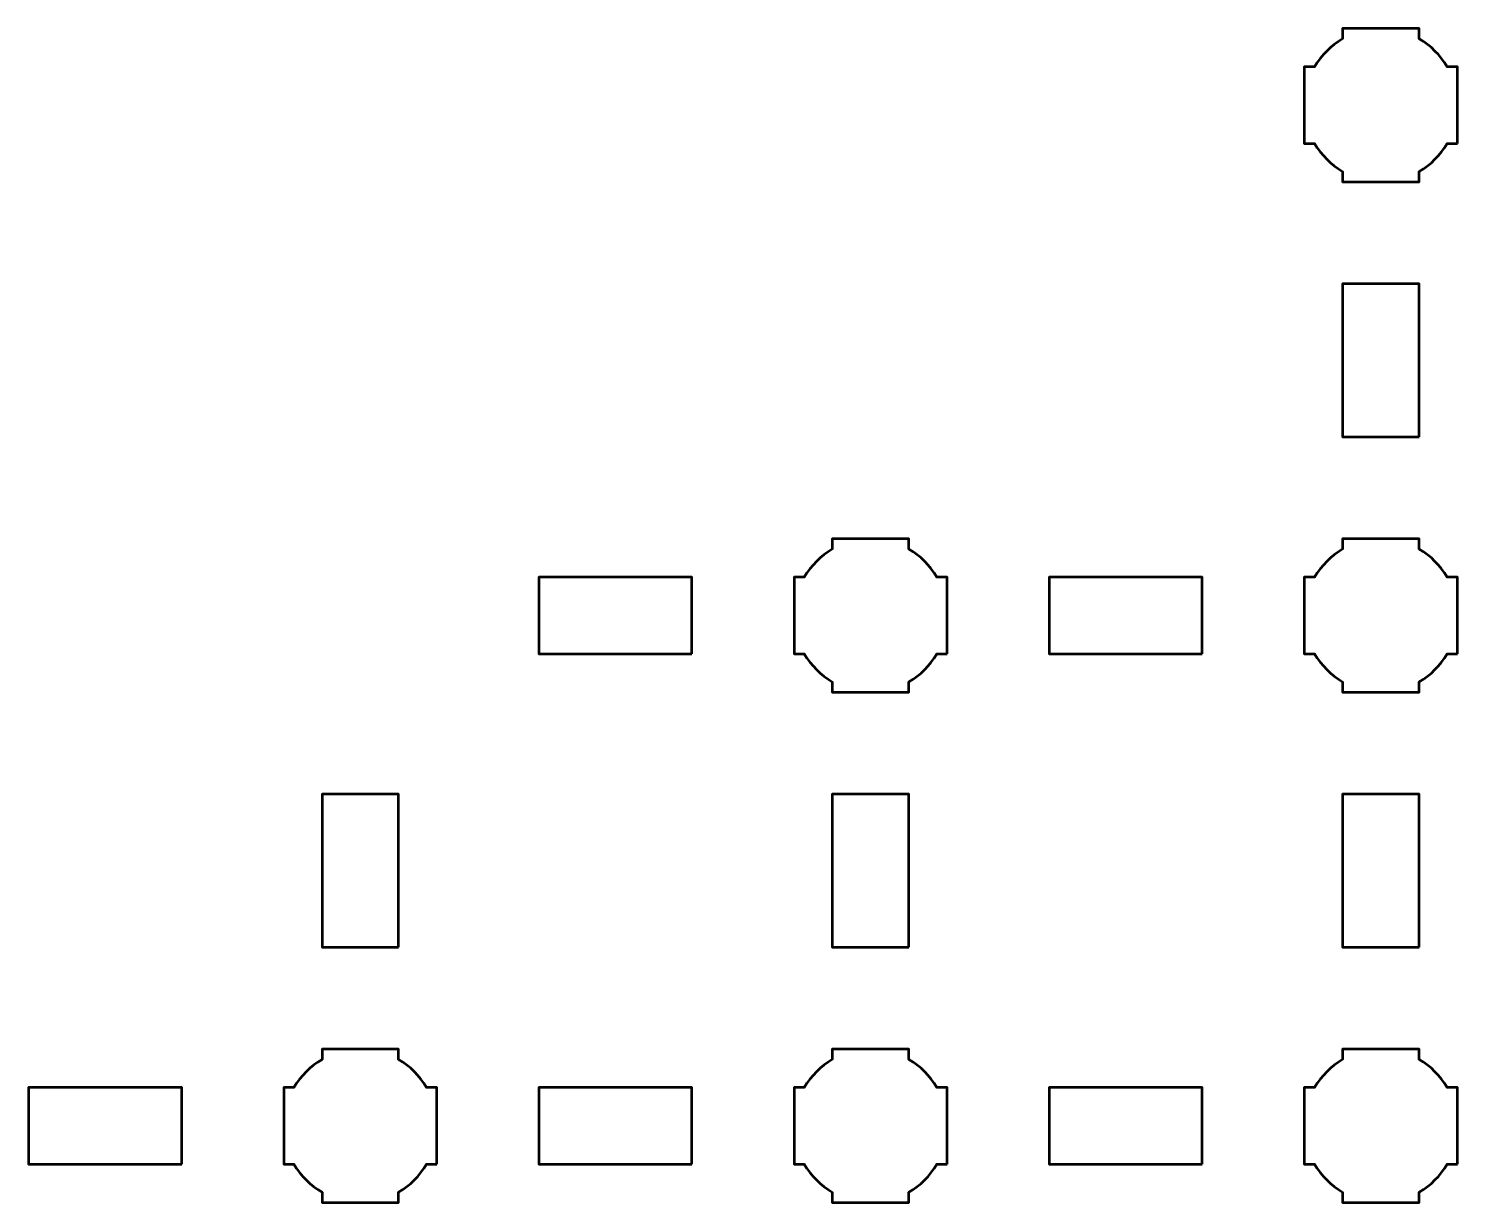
# Model space of a CAD drawing. Header units: centimetres. Extents: x -26.3 to 5.3, y -30.6 to 0.9.
# Drawn here: x -21.8 to -16.2, y -7.15 to -2.55 of the extents above; entities that cross this region are included whole.
import ezdxf

# ---------------------------------------------------------------- set-up
doc = ezdxf.new("R2010")
doc.units = ezdxf.units.CM
doc.header["$MEASUREMENT"] = 0
doc.layers.add('Layer 1', color=7, linetype='Continuous')

msp = doc.modelspace()

# ---------------------------------------------------------------- linework, layer by layer
at = {"layer": 'Layer 1', "lineweight": 53}
for points, knots in [([(-16.20002, -3), (-16.20002, -3), (-16.24017, -3), (-16.24017, -3), (-16.24017, -3), (-16.26652, -3.04553), (-16.30449, -3.0835), (-16.35002, -3.10985), (-16.35002, -3.10985), (-16.35002, -3.10985), (-16.35002, -3.15), (-16.35002, -3.15), (-16.35002, -3.15), (-16.35002, -3.15), (-16.50002, -3.15), (-16.50002, -3.15), (-16.50002, -3.15), (-16.50002, -3.15), (-16.65002, -3.15), (-16.65002, -3.15), (-16.65002, -3.15), (-16.65002, -3.15), (-16.65002, -3.10985), (-16.65002, -3.10985), (-16.65002, -3.10985), (-16.69555, -3.0835), (-16.73352, -3.04553), (-16.75987, -3), (-16.75987, -3), (-16.75987, -3), (-16.80002, -3), (-16.80002, -3), (-16.80002, -3), (-16.80002, -3), (-16.80002, -2.85), (-16.80002, -2.85), (-16.80002, -2.85), (-16.80002, -2.85), (-16.80002, -2.7), (-16.80002, -2.7), (-16.80002, -2.7), (-16.80002, -2.7), (-16.75987, -2.7), (-16.75987, -2.7), (-16.75987, -2.7), (-16.73352, -2.65447), (-16.69555, -2.6165), (-16.65002, -2.59015), (-16.65002, -2.59015), (-16.65002, -2.59015), (-16.65002, -2.55), (-16.65002, -2.55), (-16.65002, -2.55), (-16.65002, -2.55), (-16.50002, -2.55), (-16.50002, -2.55), (-16.50002, -2.55), (-16.50002, -2.55), (-16.35002, -2.55), (-16.35002, -2.55), (-16.35002, -2.55), (-16.35002, -2.55), (-16.35002, -2.59015), (-16.35002, -2.59015), (-16.35002, -2.59015), (-16.30449, -2.6165), (-16.26652, -2.65447), (-16.24017, -2.7), (-16.24017, -2.7), (-16.24017, -2.7), (-16.20002, -2.7), (-16.20002, -2.7), (-16.20002, -2.7), (-16.20002, -2.7), (-16.20002, -2.85), (-16.20002, -2.85), (-16.20002, -2.85), (-16.20002, -2.85), (-16.20002, -3), (-16.20002, -3)], [0, 0, 0, 0, 0.05, 0.05, 0.05, 0.05, 0.1, 0.1, 0.1, 0.1, 0.15, 0.15, 0.15, 0.15, 0.2, 0.2, 0.2, 0.2, 0.25, 0.25, 0.25, 0.25, 0.3, 0.3, 0.3, 0.3, 0.35, 0.35, 0.35, 0.35, 0.4, 0.4, 0.4, 0.4, 0.45, 0.45, 0.45, 0.45, 0.4999999999999999, 0.4999999999999999, 0.4999999999999999, 0.4999999999999999, 0.5499999999999999, 0.5499999999999999, 0.5499999999999999, 0.5499999999999999, 0.6, 0.6, 0.6, 0.6, 0.65, 0.65, 0.65, 0.65, 0.7000000000000001, 0.7000000000000001, 0.7000000000000001, 0.7000000000000001, 0.7500000000000001, 0.7500000000000001, 0.7500000000000001, 0.7500000000000001, 0.8000000000000002, 0.8000000000000002, 0.8000000000000002, 0.8000000000000002, 0.8500000000000002, 0.8500000000000002, 0.8500000000000002, 0.8500000000000002, 0.9000000000000002, 0.9000000000000002, 0.9000000000000002, 0.9000000000000002, 0.9500000000000003, 0.9500000000000003, 0.9500000000000003, 0.9500000000000003, 1, 1, 1, 1]), ([(-16.35002, -4.15), (-16.35002, -4.15), (-16.65002, -4.15), (-16.65002, -4.15), (-16.65002, -4.15), (-16.65002, -4.15), (-16.65002, -3.55), (-16.65002, -3.55), (-16.65002, -3.55), (-16.65002, -3.55), (-16.35002, -3.55), (-16.35002, -3.55), (-16.35002, -3.55), (-16.35002, -3.55), (-16.35002, -4.15), (-16.35002, -4.15)], [0, 0, 0, 0, 0.25, 0.25, 0.25, 0.25, 0.5, 0.5, 0.5, 0.5, 0.75, 0.75, 0.75, 0.75, 1, 1, 1, 1]), ([(-18.20002, -5), (-18.20002, -5), (-18.24017, -5), (-18.24017, -5), (-18.24017, -5), (-18.26652, -5.04553), (-18.30449, -5.0835), (-18.35002, -5.10985), (-18.35002, -5.10985), (-18.35002, -5.10985), (-18.35002, -5.15), (-18.35002, -5.15), (-18.35002, -5.15), (-18.35002, -5.15), (-18.50002, -5.15), (-18.50002, -5.15), (-18.50002, -5.15), (-18.50002, -5.15), (-18.65002, -5.15), (-18.65002, -5.15), (-18.65002, -5.15), (-18.65002, -5.15), (-18.65002, -5.10985), (-18.65002, -5.10985), (-18.65002, -5.10985), (-18.69555, -5.0835), (-18.73352, -5.04553), (-18.75987, -5), (-18.75987, -5), (-18.75987, -5), (-18.80002, -5), (-18.80002, -5), (-18.80002, -5), (-18.80002, -5), (-18.80002, -4.85), (-18.80002, -4.85), (-18.80002, -4.85), (-18.80002, -4.85), (-18.80002, -4.7), (-18.80002, -4.7), (-18.80002, -4.7), (-18.80002, -4.7), (-18.75987, -4.7), (-18.75987, -4.7), (-18.75987, -4.7), (-18.73352, -4.65447), (-18.69555, -4.6165), (-18.65002, -4.59015), (-18.65002, -4.59015), (-18.65002, -4.59015), (-18.65002, -4.55), (-18.65002, -4.55), (-18.65002, -4.55), (-18.65002, -4.55), (-18.50002, -4.55), (-18.50002, -4.55), (-18.50002, -4.55), (-18.50002, -4.55), (-18.35002, -4.55), (-18.35002, -4.55), (-18.35002, -4.55), (-18.35002, -4.55), (-18.35002, -4.59015), (-18.35002, -4.59015), (-18.35002, -4.59015), (-18.30449, -4.6165), (-18.26652, -4.65447), (-18.24017, -4.7), (-18.24017, -4.7), (-18.24017, -4.7), (-18.20002, -4.7), (-18.20002, -4.7), (-18.20002, -4.7), (-18.20002, -4.7), (-18.20002, -4.85), (-18.20002, -4.85), (-18.20002, -4.85), (-18.20002, -4.85), (-18.20002, -5), (-18.20002, -5)], [0, 0, 0, 0, 0.05, 0.05, 0.05, 0.05, 0.1, 0.1, 0.1, 0.1, 0.15, 0.15, 0.15, 0.15, 0.2, 0.2, 0.2, 0.2, 0.25, 0.25, 0.25, 0.25, 0.3, 0.3, 0.3, 0.3, 0.35, 0.35, 0.35, 0.35, 0.4, 0.4, 0.4, 0.4, 0.45, 0.45, 0.45, 0.45, 0.4999999999999999, 0.4999999999999999, 0.4999999999999999, 0.4999999999999999, 0.5499999999999999, 0.5499999999999999, 0.5499999999999999, 0.5499999999999999, 0.6, 0.6, 0.6, 0.6, 0.65, 0.65, 0.65, 0.65, 0.7000000000000001, 0.7000000000000001, 0.7000000000000001, 0.7000000000000001, 0.7500000000000001, 0.7500000000000001, 0.7500000000000001, 0.7500000000000001, 0.8000000000000002, 0.8000000000000002, 0.8000000000000002, 0.8000000000000002, 0.8500000000000002, 0.8500000000000002, 0.8500000000000002, 0.8500000000000002, 0.9000000000000002, 0.9000000000000002, 0.9000000000000002, 0.9000000000000002, 0.9500000000000003, 0.9500000000000003, 0.9500000000000003, 0.9500000000000003, 1, 1, 1, 1]), ([(-16.20002, -5), (-16.20002, -5), (-16.24017, -5), (-16.24017, -5), (-16.24017, -5), (-16.26652, -5.04553), (-16.30449, -5.0835), (-16.35002, -5.10985), (-16.35002, -5.10985), (-16.35002, -5.10985), (-16.35002, -5.15), (-16.35002, -5.15), (-16.35002, -5.15), (-16.35002, -5.15), (-16.50002, -5.15), (-16.50002, -5.15), (-16.50002, -5.15), (-16.50002, -5.15), (-16.65002, -5.15), (-16.65002, -5.15), (-16.65002, -5.15), (-16.65002, -5.15), (-16.65002, -5.10985), (-16.65002, -5.10985), (-16.65002, -5.10985), (-16.69555, -5.0835), (-16.73352, -5.04553), (-16.75987, -5), (-16.75987, -5), (-16.75987, -5), (-16.80002, -5), (-16.80002, -5), (-16.80002, -5), (-16.80002, -5), (-16.80002, -4.85), (-16.80002, -4.85), (-16.80002, -4.85), (-16.80002, -4.85), (-16.80002, -4.7), (-16.80002, -4.7), (-16.80002, -4.7), (-16.80002, -4.7), (-16.75987, -4.7), (-16.75987, -4.7), (-16.75987, -4.7), (-16.73352, -4.65447), (-16.69555, -4.6165), (-16.65002, -4.59015), (-16.65002, -4.59015), (-16.65002, -4.59015), (-16.65002, -4.55), (-16.65002, -4.55), (-16.65002, -4.55), (-16.65002, -4.55), (-16.50002, -4.55), (-16.50002, -4.55), (-16.50002, -4.55), (-16.50002, -4.55), (-16.35002, -4.55), (-16.35002, -4.55), (-16.35002, -4.55), (-16.35002, -4.55), (-16.35002, -4.59015), (-16.35002, -4.59015), (-16.35002, -4.59015), (-16.30449, -4.6165), (-16.26652, -4.65447), (-16.24017, -4.7), (-16.24017, -4.7), (-16.24017, -4.7), (-16.20002, -4.7), (-16.20002, -4.7), (-16.20002, -4.7), (-16.20002, -4.7), (-16.20002, -4.85), (-16.20002, -4.85), (-16.20002, -4.85), (-16.20002, -4.85), (-16.20002, -5), (-16.20002, -5)], [0, 0, 0, 0, 0.05, 0.05, 0.05, 0.05, 0.1, 0.1, 0.1, 0.1, 0.15, 0.15, 0.15, 0.15, 0.2, 0.2, 0.2, 0.2, 0.25, 0.25, 0.25, 0.25, 0.3, 0.3, 0.3, 0.3, 0.35, 0.35, 0.35, 0.35, 0.4, 0.4, 0.4, 0.4, 0.45, 0.45, 0.45, 0.45, 0.4999999999999999, 0.4999999999999999, 0.4999999999999999, 0.4999999999999999, 0.5499999999999999, 0.5499999999999999, 0.5499999999999999, 0.5499999999999999, 0.6, 0.6, 0.6, 0.6, 0.65, 0.65, 0.65, 0.65, 0.7000000000000001, 0.7000000000000001, 0.7000000000000001, 0.7000000000000001, 0.7500000000000001, 0.7500000000000001, 0.7500000000000001, 0.7500000000000001, 0.8000000000000002, 0.8000000000000002, 0.8000000000000002, 0.8000000000000002, 0.8500000000000002, 0.8500000000000002, 0.8500000000000002, 0.8500000000000002, 0.9000000000000002, 0.9000000000000002, 0.9000000000000002, 0.9000000000000002, 0.9500000000000003, 0.9500000000000003, 0.9500000000000003, 0.9500000000000003, 1, 1, 1, 1]), ([(-19.20002, -5), (-19.20002, -5), (-19.80002, -5), (-19.80002, -5), (-19.80002, -5), (-19.80002, -5), (-19.80002, -4.7), (-19.80002, -4.7), (-19.80002, -4.7), (-19.80002, -4.7), (-19.20002, -4.7), (-19.20002, -4.7), (-19.20002, -4.7), (-19.20002, -4.7), (-19.20002, -5), (-19.20002, -5)], [0, 0, 0, 0, 0.25, 0.25, 0.25, 0.25, 0.5, 0.5, 0.5, 0.5, 0.75, 0.75, 0.75, 0.75, 1, 1, 1, 1]), ([(-17.20002, -5), (-17.20002, -5), (-17.80002, -5), (-17.80002, -5), (-17.80002, -5), (-17.80002, -5), (-17.80002, -4.7), (-17.80002, -4.7), (-17.80002, -4.7), (-17.80002, -4.7), (-17.20002, -4.7), (-17.20002, -4.7), (-17.20002, -4.7), (-17.20002, -4.7), (-17.20002, -5), (-17.20002, -5)], [0, 0, 0, 0, 0.25, 0.25, 0.25, 0.25, 0.5, 0.5, 0.5, 0.5, 0.75, 0.75, 0.75, 0.75, 1, 1, 1, 1]), ([(-20.35002, -6.15), (-20.35002, -6.15), (-20.65002, -6.15), (-20.65002, -6.15), (-20.65002, -6.15), (-20.65002, -6.15), (-20.65002, -5.55), (-20.65002, -5.55), (-20.65002, -5.55), (-20.65002, -5.55), (-20.35002, -5.55), (-20.35002, -5.55), (-20.35002, -5.55), (-20.35002, -5.55), (-20.35002, -6.15), (-20.35002, -6.15)], [0, 0, 0, 0, 0.25, 0.25, 0.25, 0.25, 0.5, 0.5, 0.5, 0.5, 0.75, 0.75, 0.75, 0.75, 1, 1, 1, 1]), ([(-18.35002, -6.15), (-18.35002, -6.15), (-18.65002, -6.15), (-18.65002, -6.15), (-18.65002, -6.15), (-18.65002, -6.15), (-18.65002, -5.55), (-18.65002, -5.55), (-18.65002, -5.55), (-18.65002, -5.55), (-18.35002, -5.55), (-18.35002, -5.55), (-18.35002, -5.55), (-18.35002, -5.55), (-18.35002, -6.15), (-18.35002, -6.15)], [0, 0, 0, 0, 0.25, 0.25, 0.25, 0.25, 0.5, 0.5, 0.5, 0.5, 0.75, 0.75, 0.75, 0.75, 1, 1, 1, 1]), ([(-16.35002, -6.15), (-16.35002, -6.15), (-16.65002, -6.15), (-16.65002, -6.15), (-16.65002, -6.15), (-16.65002, -6.15), (-16.65002, -5.55), (-16.65002, -5.55), (-16.65002, -5.55), (-16.65002, -5.55), (-16.35002, -5.55), (-16.35002, -5.55), (-16.35002, -5.55), (-16.35002, -5.55), (-16.35002, -6.15), (-16.35002, -6.15)], [0, 0, 0, 0, 0.25, 0.25, 0.25, 0.25, 0.5, 0.5, 0.5, 0.5, 0.75, 0.75, 0.75, 0.75, 1, 1, 1, 1]), ([(-20.20002, -7), (-20.20002, -7), (-20.24017, -7), (-20.24017, -7), (-20.24017, -7), (-20.26652, -7.04553), (-20.30449, -7.0835), (-20.35002, -7.10985), (-20.35002, -7.10985), (-20.35002, -7.10985), (-20.35002, -7.15), (-20.35002, -7.15), (-20.35002, -7.15), (-20.35002, -7.15), (-20.50002, -7.15), (-20.50002, -7.15), (-20.50002, -7.15), (-20.50002, -7.15), (-20.65002, -7.15), (-20.65002, -7.15), (-20.65002, -7.15), (-20.65002, -7.15), (-20.65002, -7.10985), (-20.65002, -7.10985), (-20.65002, -7.10985), (-20.69555, -7.0835), (-20.73352, -7.04553), (-20.75987, -7), (-20.75987, -7), (-20.75987, -7), (-20.80002, -7), (-20.80002, -7), (-20.80002, -7), (-20.80002, -7), (-20.80002, -6.85), (-20.80002, -6.85), (-20.80002, -6.85), (-20.80002, -6.85), (-20.80002, -6.7), (-20.80002, -6.7), (-20.80002, -6.7), (-20.80002, -6.7), (-20.75987, -6.7), (-20.75987, -6.7), (-20.75987, -6.7), (-20.73352, -6.65447), (-20.69555, -6.6165), (-20.65002, -6.59015), (-20.65002, -6.59015), (-20.65002, -6.59015), (-20.65002, -6.55), (-20.65002, -6.55), (-20.65002, -6.55), (-20.65002, -6.55), (-20.50002, -6.55), (-20.50002, -6.55), (-20.50002, -6.55), (-20.50002, -6.55), (-20.35002, -6.55), (-20.35002, -6.55), (-20.35002, -6.55), (-20.35002, -6.55), (-20.35002, -6.59015), (-20.35002, -6.59015), (-20.35002, -6.59015), (-20.30449, -6.6165), (-20.26652, -6.65447), (-20.24017, -6.7), (-20.24017, -6.7), (-20.24017, -6.7), (-20.20002, -6.7), (-20.20002, -6.7), (-20.20002, -6.7), (-20.20002, -6.7), (-20.20002, -6.85), (-20.20002, -6.85), (-20.20002, -6.85), (-20.20002, -6.85), (-20.20002, -7), (-20.20002, -7)], [0, 0, 0, 0, 0.05, 0.05, 0.05, 0.05, 0.1, 0.1, 0.1, 0.1, 0.15, 0.15, 0.15, 0.15, 0.2, 0.2, 0.2, 0.2, 0.25, 0.25, 0.25, 0.25, 0.3, 0.3, 0.3, 0.3, 0.35, 0.35, 0.35, 0.35, 0.4, 0.4, 0.4, 0.4, 0.45, 0.45, 0.45, 0.45, 0.4999999999999999, 0.4999999999999999, 0.4999999999999999, 0.4999999999999999, 0.5499999999999999, 0.5499999999999999, 0.5499999999999999, 0.5499999999999999, 0.6, 0.6, 0.6, 0.6, 0.65, 0.65, 0.65, 0.65, 0.7000000000000001, 0.7000000000000001, 0.7000000000000001, 0.7000000000000001, 0.7500000000000001, 0.7500000000000001, 0.7500000000000001, 0.7500000000000001, 0.8000000000000002, 0.8000000000000002, 0.8000000000000002, 0.8000000000000002, 0.8500000000000002, 0.8500000000000002, 0.8500000000000002, 0.8500000000000002, 0.9000000000000002, 0.9000000000000002, 0.9000000000000002, 0.9000000000000002, 0.9500000000000003, 0.9500000000000003, 0.9500000000000003, 0.9500000000000003, 1, 1, 1, 1]), ([(-18.20002, -7), (-18.20002, -7), (-18.24017, -7), (-18.24017, -7), (-18.24017, -7), (-18.26652, -7.04553), (-18.30449, -7.0835), (-18.35002, -7.10985), (-18.35002, -7.10985), (-18.35002, -7.10985), (-18.35002, -7.15), (-18.35002, -7.15), (-18.35002, -7.15), (-18.35002, -7.15), (-18.50002, -7.15), (-18.50002, -7.15), (-18.50002, -7.15), (-18.50002, -7.15), (-18.65002, -7.15), (-18.65002, -7.15), (-18.65002, -7.15), (-18.65002, -7.15), (-18.65002, -7.10985), (-18.65002, -7.10985), (-18.65002, -7.10985), (-18.69555, -7.0835), (-18.73352, -7.04553), (-18.75987, -7), (-18.75987, -7), (-18.75987, -7), (-18.80002, -7), (-18.80002, -7), (-18.80002, -7), (-18.80002, -7), (-18.80002, -6.85), (-18.80002, -6.85), (-18.80002, -6.85), (-18.80002, -6.85), (-18.80002, -6.7), (-18.80002, -6.7), (-18.80002, -6.7), (-18.80002, -6.7), (-18.75987, -6.7), (-18.75987, -6.7), (-18.75987, -6.7), (-18.73352, -6.65447), (-18.69555, -6.6165), (-18.65002, -6.59015), (-18.65002, -6.59015), (-18.65002, -6.59015), (-18.65002, -6.55), (-18.65002, -6.55), (-18.65002, -6.55), (-18.65002, -6.55), (-18.50002, -6.55), (-18.50002, -6.55), (-18.50002, -6.55), (-18.50002, -6.55), (-18.35002, -6.55), (-18.35002, -6.55), (-18.35002, -6.55), (-18.35002, -6.55), (-18.35002, -6.59015), (-18.35002, -6.59015), (-18.35002, -6.59015), (-18.30449, -6.6165), (-18.26652, -6.65447), (-18.24017, -6.7), (-18.24017, -6.7), (-18.24017, -6.7), (-18.20002, -6.7), (-18.20002, -6.7), (-18.20002, -6.7), (-18.20002, -6.7), (-18.20002, -6.85), (-18.20002, -6.85), (-18.20002, -6.85), (-18.20002, -6.85), (-18.20002, -7), (-18.20002, -7)], [0, 0, 0, 0, 0.05, 0.05, 0.05, 0.05, 0.1, 0.1, 0.1, 0.1, 0.15, 0.15, 0.15, 0.15, 0.2, 0.2, 0.2, 0.2, 0.25, 0.25, 0.25, 0.25, 0.3, 0.3, 0.3, 0.3, 0.35, 0.35, 0.35, 0.35, 0.4, 0.4, 0.4, 0.4, 0.45, 0.45, 0.45, 0.45, 0.4999999999999999, 0.4999999999999999, 0.4999999999999999, 0.4999999999999999, 0.5499999999999999, 0.5499999999999999, 0.5499999999999999, 0.5499999999999999, 0.6, 0.6, 0.6, 0.6, 0.65, 0.65, 0.65, 0.65, 0.7000000000000001, 0.7000000000000001, 0.7000000000000001, 0.7000000000000001, 0.7500000000000001, 0.7500000000000001, 0.7500000000000001, 0.7500000000000001, 0.8000000000000002, 0.8000000000000002, 0.8000000000000002, 0.8000000000000002, 0.8500000000000002, 0.8500000000000002, 0.8500000000000002, 0.8500000000000002, 0.9000000000000002, 0.9000000000000002, 0.9000000000000002, 0.9000000000000002, 0.9500000000000003, 0.9500000000000003, 0.9500000000000003, 0.9500000000000003, 1, 1, 1, 1]), ([(-16.20002, -7), (-16.20002, -7), (-16.24017, -7), (-16.24017, -7), (-16.24017, -7), (-16.26652, -7.04553), (-16.30449, -7.0835), (-16.35002, -7.10985), (-16.35002, -7.10985), (-16.35002, -7.10985), (-16.35002, -7.15), (-16.35002, -7.15), (-16.35002, -7.15), (-16.35002, -7.15), (-16.50002, -7.15), (-16.50002, -7.15), (-16.50002, -7.15), (-16.50002, -7.15), (-16.65002, -7.15), (-16.65002, -7.15), (-16.65002, -7.15), (-16.65002, -7.15), (-16.65002, -7.10985), (-16.65002, -7.10985), (-16.65002, -7.10985), (-16.69555, -7.0835), (-16.73352, -7.04553), (-16.75987, -7), (-16.75987, -7), (-16.75987, -7), (-16.80002, -7), (-16.80002, -7), (-16.80002, -7), (-16.80002, -7), (-16.80002, -6.85), (-16.80002, -6.85), (-16.80002, -6.85), (-16.80002, -6.85), (-16.80002, -6.7), (-16.80002, -6.7), (-16.80002, -6.7), (-16.80002, -6.7), (-16.75987, -6.7), (-16.75987, -6.7), (-16.75987, -6.7), (-16.73352, -6.65447), (-16.69555, -6.6165), (-16.65002, -6.59015), (-16.65002, -6.59015), (-16.65002, -6.59015), (-16.65002, -6.55), (-16.65002, -6.55), (-16.65002, -6.55), (-16.65002, -6.55), (-16.50002, -6.55), (-16.50002, -6.55), (-16.50002, -6.55), (-16.50002, -6.55), (-16.35002, -6.55), (-16.35002, -6.55), (-16.35002, -6.55), (-16.35002, -6.55), (-16.35002, -6.59015), (-16.35002, -6.59015), (-16.35002, -6.59015), (-16.30449, -6.6165), (-16.26652, -6.65447), (-16.24017, -6.7), (-16.24017, -6.7), (-16.24017, -6.7), (-16.20002, -6.7), (-16.20002, -6.7), (-16.20002, -6.7), (-16.20002, -6.7), (-16.20002, -6.85), (-16.20002, -6.85), (-16.20002, -6.85), (-16.20002, -6.85), (-16.20002, -7), (-16.20002, -7)], [0, 0, 0, 0, 0.05, 0.05, 0.05, 0.05, 0.1, 0.1, 0.1, 0.1, 0.15, 0.15, 0.15, 0.15, 0.2, 0.2, 0.2, 0.2, 0.25, 0.25, 0.25, 0.25, 0.3, 0.3, 0.3, 0.3, 0.35, 0.35, 0.35, 0.35, 0.4, 0.4, 0.4, 0.4, 0.45, 0.45, 0.45, 0.45, 0.4999999999999999, 0.4999999999999999, 0.4999999999999999, 0.4999999999999999, 0.5499999999999999, 0.5499999999999999, 0.5499999999999999, 0.5499999999999999, 0.6, 0.6, 0.6, 0.6, 0.65, 0.65, 0.65, 0.65, 0.7000000000000001, 0.7000000000000001, 0.7000000000000001, 0.7000000000000001, 0.7500000000000001, 0.7500000000000001, 0.7500000000000001, 0.7500000000000001, 0.8000000000000002, 0.8000000000000002, 0.8000000000000002, 0.8000000000000002, 0.8500000000000002, 0.8500000000000002, 0.8500000000000002, 0.8500000000000002, 0.9000000000000002, 0.9000000000000002, 0.9000000000000002, 0.9000000000000002, 0.9500000000000003, 0.9500000000000003, 0.9500000000000003, 0.9500000000000003, 1, 1, 1, 1]), ([(-21.20002, -7), (-21.20002, -7), (-21.80002, -7), (-21.80002, -7), (-21.80002, -7), (-21.80002, -7), (-21.80002, -6.7), (-21.80002, -6.7), (-21.80002, -6.7), (-21.80002, -6.7), (-21.20002, -6.7), (-21.20002, -6.7), (-21.20002, -6.7), (-21.20002, -6.7), (-21.20002, -7), (-21.20002, -7)], [0, 0, 0, 0, 0.25, 0.25, 0.25, 0.25, 0.5, 0.5, 0.5, 0.5, 0.75, 0.75, 0.75, 0.75, 1, 1, 1, 1]), ([(-19.20002, -7), (-19.20002, -7), (-19.80002, -7), (-19.80002, -7), (-19.80002, -7), (-19.80002, -7), (-19.80002, -6.7), (-19.80002, -6.7), (-19.80002, -6.7), (-19.80002, -6.7), (-19.20002, -6.7), (-19.20002, -6.7), (-19.20002, -6.7), (-19.20002, -6.7), (-19.20002, -7), (-19.20002, -7)], [0, 0, 0, 0, 0.25, 0.25, 0.25, 0.25, 0.5, 0.5, 0.5, 0.5, 0.75, 0.75, 0.75, 0.75, 1, 1, 1, 1]), ([(-17.20002, -7), (-17.20002, -7), (-17.80002, -7), (-17.80002, -7), (-17.80002, -7), (-17.80002, -7), (-17.80002, -6.7), (-17.80002, -6.7), (-17.80002, -6.7), (-17.80002, -6.7), (-17.20002, -6.7), (-17.20002, -6.7), (-17.20002, -6.7), (-17.20002, -6.7), (-17.20002, -7), (-17.20002, -7)], [0, 0, 0, 0, 0.25, 0.25, 0.25, 0.25, 0.5, 0.5, 0.5, 0.5, 0.75, 0.75, 0.75, 0.75, 1, 1, 1, 1])]:
    msp.add_open_spline(points, degree=3, knots=knots, dxfattribs=at)

doc.saveas('drawing.dxf')
